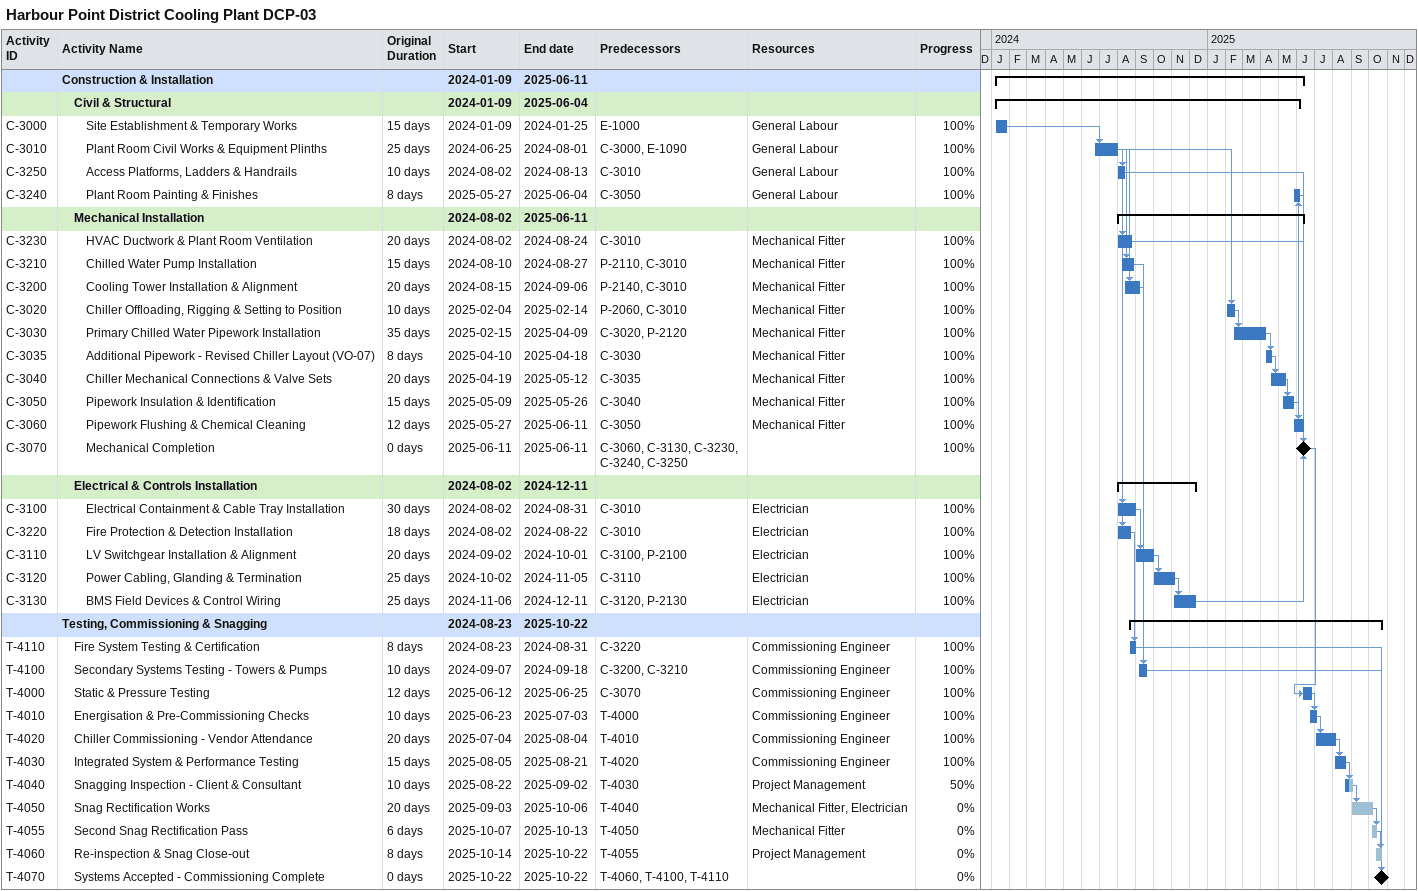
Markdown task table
Harbour Point District Cooling Plant DCP-03

| ID | Level | Task | Original duration | Start | Finish | Predecessors | Resources | % complete |
|---|---|---|---|---|---|---|---|---|
|  | 1 | **Construction & Installation** |  | 2024-01-09 | 2025-06-11 |  |  |  |
|  | 2 | **Civil & Structural** |  | 2024-01-09 | 2025-06-04 |  |  |  |
| C-3000 | 3 | Site Establishment & Temporary Works | 15d | 2024-01-09 | 2024-01-25 | E-1000 | General Labour | 100 |
| C-3010 | 3 | Plant Room Civil Works & Equipment Plinths | 25d | 2024-06-25 | 2024-08-01 | C-3000, E-1090 | General Labour | 100 |
| C-3250 | 3 | Access Platforms, Ladders & Handrails | 10d | 2024-08-02 | 2024-08-13 | C-3010 | General Labour | 100 |
| C-3240 | 3 | Plant Room Painting & Finishes | 8d | 2025-05-27 | 2025-06-04 | C-3050 | General Labour | 100 |
|  | 2 | **Mechanical Installation** |  | 2024-08-02 | 2025-06-11 |  |  |  |
| C-3230 | 3 | HVAC Ductwork & Plant Room Ventilation | 20d | 2024-08-02 | 2024-08-24 | C-3010 | Mechanical Fitter | 100 |
| C-3210 | 3 | Chilled Water Pump Installation | 15d | 2024-08-10 | 2024-08-27 | P-2110, C-3010 | Mechanical Fitter | 100 |
| C-3200 | 3 | Cooling Tower Installation & Alignment | 20d | 2024-08-15 | 2024-09-06 | P-2140, C-3010 | Mechanical Fitter | 100 |
| C-3020 | 3 | Chiller Offloading, Rigging & Setting to Position | 10d | 2025-02-04 | 2025-02-14 | P-2060, C-3010 | Mechanical Fitter | 100 |
| C-3030 | 3 | Primary Chilled Water Pipework Installation | 35d | 2025-02-15 | 2025-04-09 | C-3020, P-2120 | Mechanical Fitter | 100 |
| C-3035 | 3 | Additional Pipework - Revised Chiller Layout (VO-07) | 8d | 2025-04-10 | 2025-04-18 | C-3030 | Mechanical Fitter | 100 |
| C-3040 | 3 | Chiller Mechanical Connections & Valve Sets | 20d | 2025-04-19 | 2025-05-12 | C-3035 | Mechanical Fitter | 100 |
| C-3050 | 3 | Pipework Insulation & Identification | 15d | 2025-05-09 | 2025-05-26 | C-3040 | Mechanical Fitter | 100 |
| C-3060 | 3 | Pipework Flushing & Chemical Cleaning | 12d | 2025-05-27 | 2025-06-11 | C-3050 | Mechanical Fitter | 100 |
| C-3070 | 3 | Mechanical Completion | 0d | 2025-06-11 | 2025-06-11 | C-3060, C-3130, C-3230, C-3240, C-3250 |  | 100 |
|  | 2 | **Electrical & Controls Installation** |  | 2024-08-02 | 2024-12-11 |  |  |  |
| C-3100 | 3 | Electrical Containment & Cable Tray Installation | 30d | 2024-08-02 | 2024-08-31 | C-3010 | Electrician | 100 |
| C-3220 | 3 | Fire Protection & Detection Installation | 18d | 2024-08-02 | 2024-08-22 | C-3010 | Electrician | 100 |
| C-3110 | 3 | LV Switchgear Installation & Alignment | 20d | 2024-09-02 | 2024-10-01 | C-3100, P-2100 | Electrician | 100 |
| C-3120 | 3 | Power Cabling, Glanding & Termination | 25d | 2024-10-02 | 2024-11-05 | C-3110 | Electrician | 100 |
| C-3130 | 3 | BMS Field Devices & Control Wiring | 25d | 2024-11-06 | 2024-12-11 | C-3120, P-2130 | Electrician | 100 |
|  | 1 | **Testing, Commissioning & Snagging** |  | 2024-08-23 | 2025-10-22 |  |  |  |
| T-4110 | 2 | Fire System Testing & Certification | 8d | 2024-08-23 | 2024-08-31 | C-3220 | Commissioning Engineer | 100 |
| T-4100 | 2 | Secondary Systems Testing - Towers & Pumps | 10d | 2024-09-07 | 2024-09-18 | C-3200, C-3210 | Commissioning Engineer | 100 |
| T-4000 | 2 | Static & Pressure Testing | 12d | 2025-06-12 | 2025-06-25 | C-3070 | Commissioning Engineer | 100 |
| T-4010 | 2 | Energisation & Pre-Commissioning Checks | 10d | 2025-06-23 | 2025-07-03 | T-4000 | Commissioning Engineer | 100 |
| T-4020 | 2 | Chiller Commissioning - Vendor Attendance | 20d | 2025-07-04 | 2025-08-04 | T-4010 | Commissioning Engineer | 100 |
| T-4030 | 2 | Integrated System & Performance Testing | 15d | 2025-08-05 | 2025-08-21 | T-4020 | Commissioning Engineer | 100 |
| T-4040 | 2 | Snagging Inspection - Client & Consultant | 10d | 2025-08-22 | 2025-09-02 | T-4030 | Project Management | 50 |
| T-4050 | 2 | Snag Rectification Works | 20d | 2025-09-03 | 2025-10-06 | T-4040 | Mechanical Fitter, Electrician | 0 |
| T-4055 | 2 | Second Snag Rectification Pass | 6d | 2025-10-07 | 2025-10-13 | T-4050 | Mechanical Fitter | 0 |
| T-4060 | 2 | Re-inspection & Snag Close-out | 8d | 2025-10-14 | 2025-10-22 | T-4055 | Project Management | 0 |
| T-4070 | 2 | Systems Accepted - Commissioning Complete | 0d | 2025-10-22 | 2025-10-22 | T-4060, T-4100, T-4110 |  | 0 |
